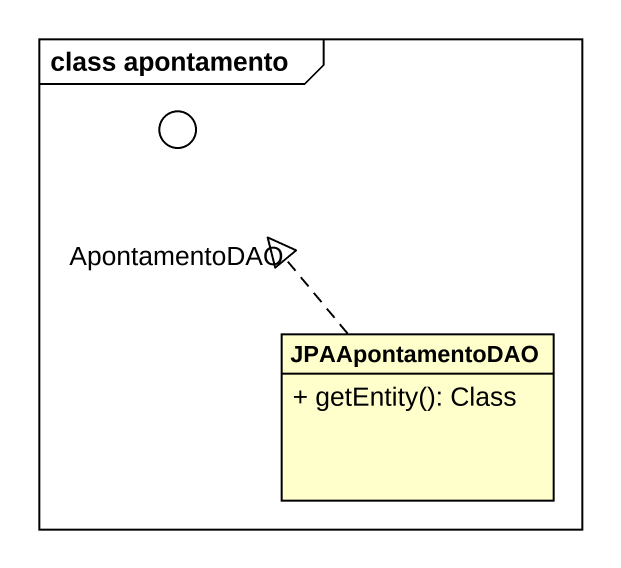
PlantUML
@startuml
mainframe class apontamento
allowmixing
hide circle
hide empty members
skinparam classAttributeIconSize 0
() ApontamentoDAO <<interface>>
class JPAApontamentoDAO {
  + getEntity(): Class
}
JPAApontamentoDAO .up.|> ApontamentoDAO
@enduml
